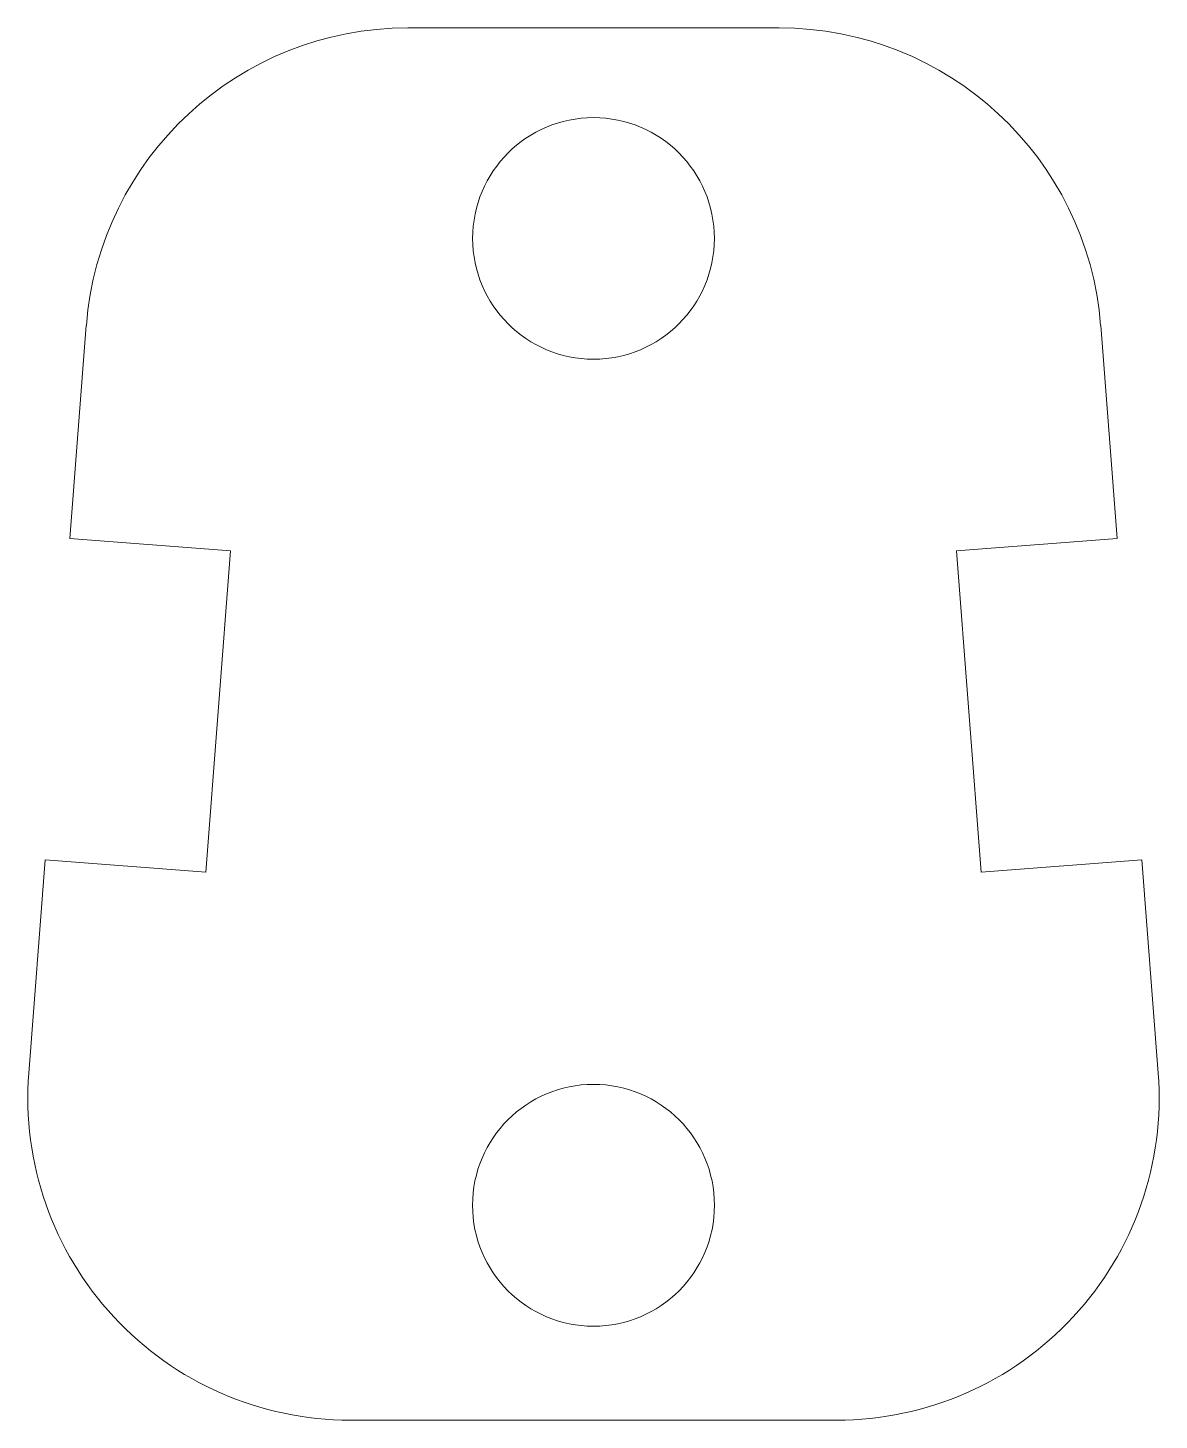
# Model space of a CAD drawing. Header units: inches. Extents: x -0.44 to 0.44, y 2.16 to 3.24.
import ezdxf

# ---------------------------------------------------------------- set-up
doc = ezdxf.new("R2010")
doc.units = ezdxf.units.IN
doc.header["$MEASUREMENT"] = 0

msp = doc.modelspace()

# ---------------------------------------------------------------- linework, layer by layer
at = {"color": 7, "linetype": 'Continuous', "lineweight": 15}
for p, q in [((-0.144, 3.2433), (0.144, 3.2433)), ((-0.406, 2.8471), (-0.3933, 3.0125)), ((0.3933, 3.0125), (0.406, 2.8471)), ((-0.406, 2.8471), (-0.2814, 2.8376)), ((0.2814, 2.8376), (0.406, 2.8471)), ((-0.2814, 2.8376), (-0.3005, 2.5883)), ((0.2814, 2.8376), (0.3005, 2.5883)), ((-0.4379, 2.4325), (-0.4252, 2.5979)), ((-0.4252, 2.5979), (-0.3005, 2.5883)), ((0.3005, 2.5883), (0.4252, 2.5979)), ((0.4252, 2.5979), (0.4379, 2.4325)), ((-0.1886, 2.1633), (0.1886, 2.1633))]:
    msp.add_line(p, q, dxfattribs=at)
for centre, radius in [((0, 3.08), 0.0937), ((0, 2.33), 0.0938)]:
    msp.add_circle(centre, radius, dxfattribs=at)
for centre, start, end in [((-0.144, 2.9933), 90, 175.6013), ((0.144, 2.9933), 4.3987, 90), ((-0.1886, 2.4133), 175.6013, 270), ((0.1886, 2.4133), 270, 4.3987)]:
    msp.add_arc(centre, 0.25, start, end, dxfattribs=at)

doc.saveas('drawing.dxf')
